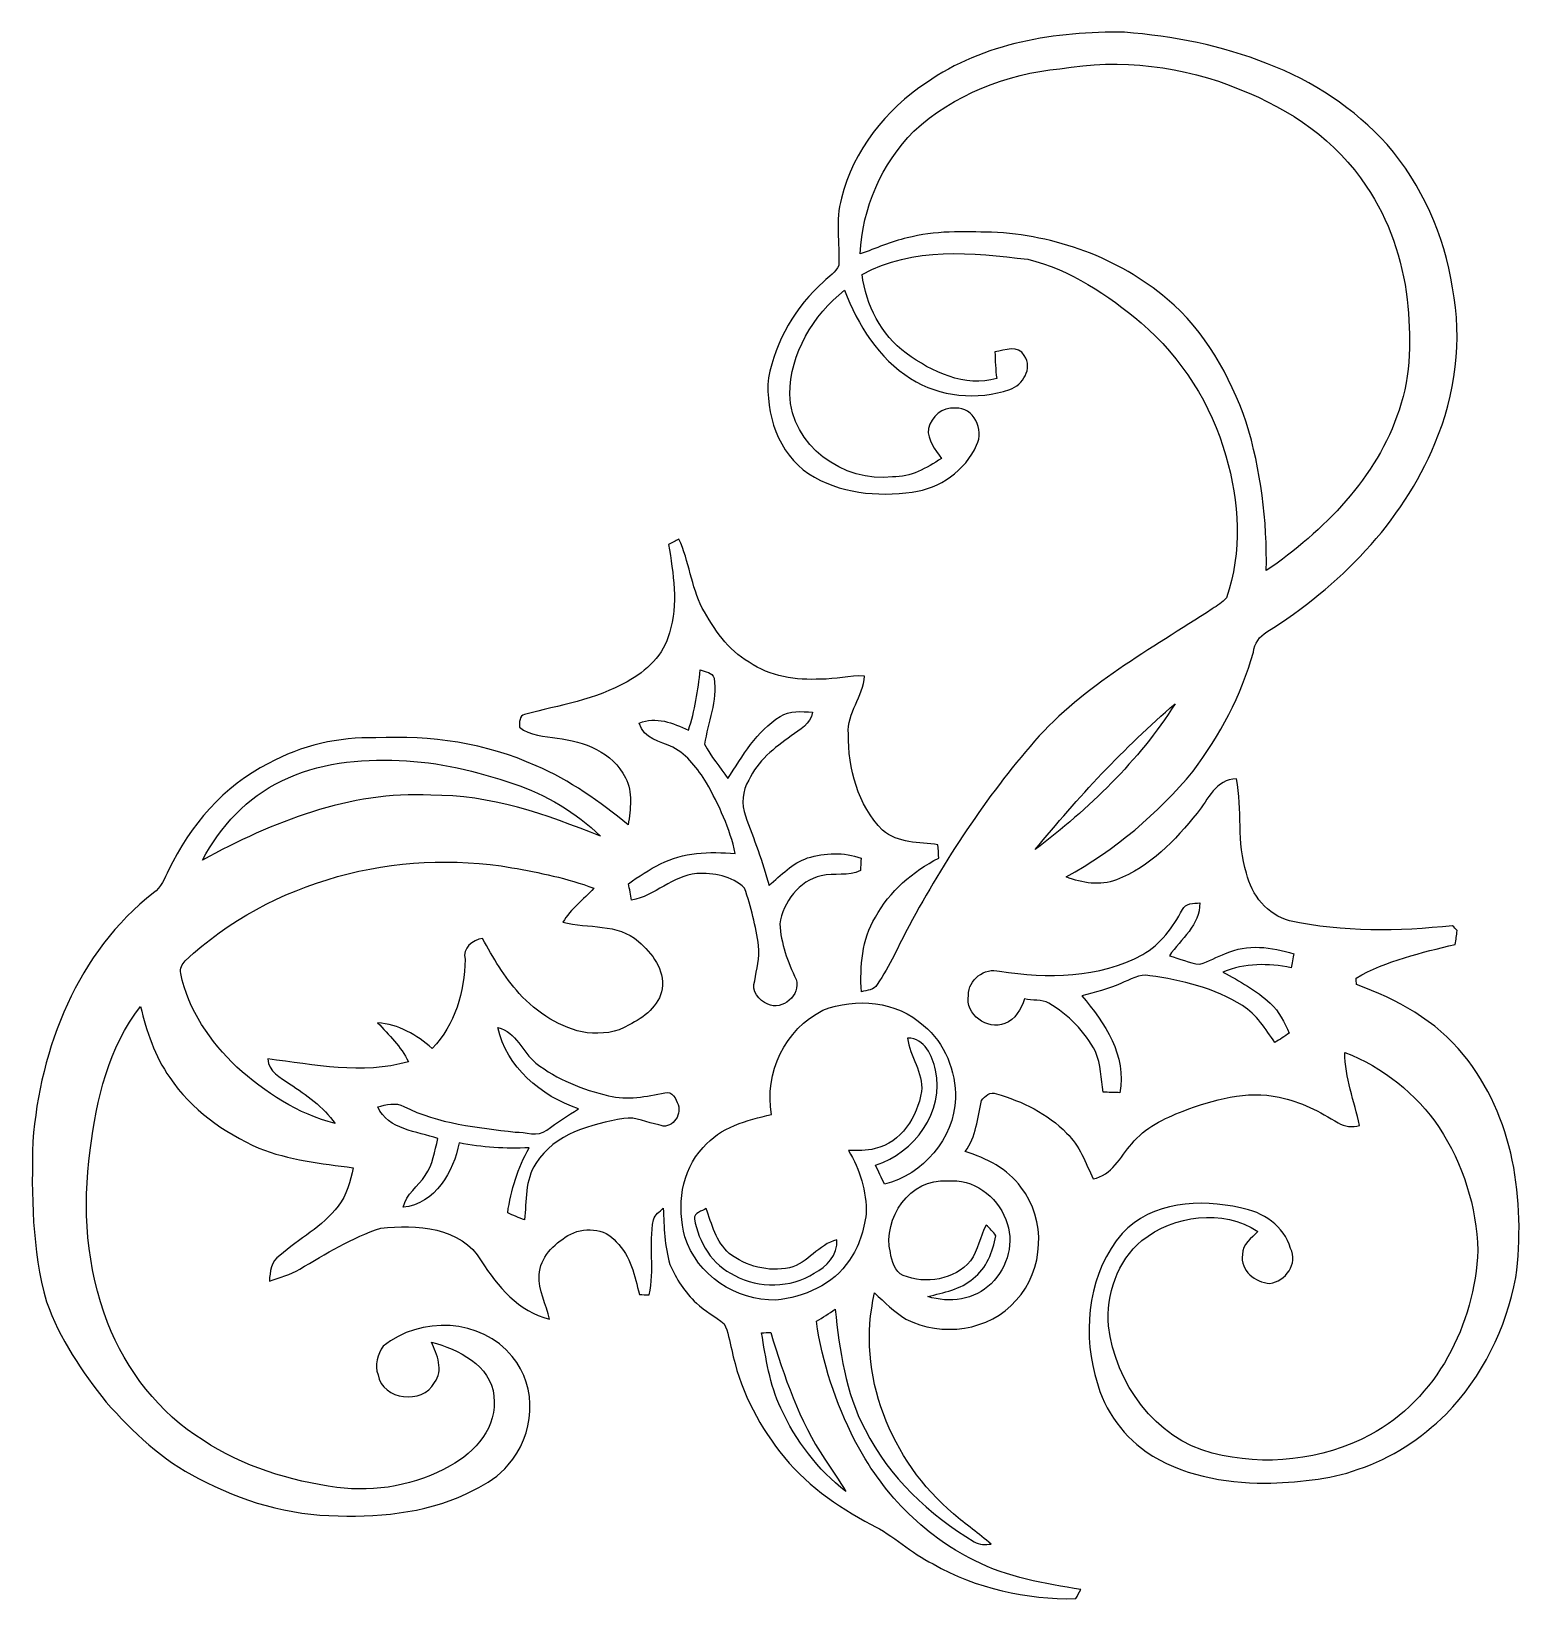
# Model space of a CAD drawing. Header units: centimetres. Extents: x -12.5 to 12.5, y -13.1 to 13.1.
import ezdxf

# ---------------------------------------------------------------- set-up
doc = ezdxf.new("R2010")
doc.units = ezdxf.units.CM
doc.header["$MEASUREMENT"] = 0
doc.layers.add('Camada 1', color=7, linetype='Continuous')

msp = doc.modelspace()

# ---------------------------------------------------------------- linework, layer by layer
at = {"layer": 'Camada 1', "color": 245}
for points, knots in [([(2.5079, 12.23751), (3.46498, 12.90955), (4.67536, 13.09758), (5.82119, 13.08382), (5.82119, 13.08382), (6.63751, 13.01538), (7.45314, 12.86157), (8.21619, 12.55607), (8.21619, 12.55607), (8.97643, 12.2689), (9.6707, 11.80606), (10.21715, 11.20387), (10.21715, 11.20387), (10.80029, 10.52971), (11.18023, 9.68551), (11.3097, 8.80392), (11.3097, 8.80392), (11.48468, 7.93256), (11.36509, 7.01604), (11.0176, 6.20113), (11.0176, 6.20113), (10.47009, 4.86974), (9.41211, 3.80577), (8.20737, 3.04694), (8.20737, 3.04694), (8.08108, 2.97603), (7.99747, 2.85432), (7.97948, 2.70651), (7.97948, 2.70651), (7.77557, 1.98543), (7.42385, 1.31445), (6.97018, 0.71931), (6.97018, 0.71931), (6.38316, 0.00071), (5.66032, -0.6029), (4.84928, -1.05375), (4.84928, -1.05375), (5.11528, -1.15605), (5.41479, -1.20474), (5.68889, -1.10102), (5.68889, -1.10102), (6.24699, -0.889), (6.66997, -0.43744), (7.03827, 0.01587), (7.03827, 0.01587), (7.22489, 0.24342), (7.34942, 0.58279), (7.69655, 0.58949), (7.69655, 0.58949), (7.80521, 0.0695), (7.69373, -0.47872), (7.8673, -0.98813), (7.8673, -0.98813), (7.94702, -1.35643), (8.21372, -1.68804), (8.58414, -1.78717), (8.58414, -1.78717), (9.48055, -1.97944), (10.40659, -1.96709), (11.31464, -1.86866), (11.31464, -1.86866), (11.34004, -1.89583), (11.36579, -1.92334), (11.39155, -1.95121), (11.39155, -1.95121), (11.38096, -2.02812), (11.37003, -2.10502), (11.3598, -2.18228), (11.3598, -2.18228), (10.79147, -2.3181), (10.20974, -2.45181), (9.69751, -2.74461), (9.69751, -2.74461), (9.69962, -2.77177), (9.7035, -2.8261), (9.70562, -2.85327), (9.70562, -2.85327), (10.38013, -3.10127), (11.04053, -3.45405), (11.49456, -4.02766), (11.49456, -4.02766), (12.34122, -5.05178), (12.53631, -6.47347), (12.37262, -7.75582), (12.37262, -7.75582), (12.20893, -8.60566), (11.81559, -9.42164), (11.20493, -10.04076), (11.20493, -10.04076), (10.79147, -10.45316), (10.28806, -10.77736), (9.73455, -10.9661), (9.73455, -10.9661), (9.23607, -11.15166), (8.69809, -11.17812), (8.17245, -11.19999), (8.17245, -11.19999), (7.48277, -11.19293), (6.76769, -11.06946), (6.18807, -10.67329), (6.18807, -10.67329), (5.75063, -10.37202), (5.44336, -9.89683), (5.32906, -9.38001), (5.32906, -9.38001), (5.1181, -8.58202), (5.23593, -7.65775), (5.78273, -7.0171), (5.78273, -7.0171), (6.27909, -6.48582), (7.09507, -6.43467), (7.76287, -6.59165), (7.76287, -6.59165), (8.13223, -6.65374), (8.49983, -6.89187), (8.60072, -7.27004), (8.60072, -7.27004), (8.73231, -7.52228), (8.51923, -7.82355), (8.2557, -7.8546), (8.2557, -7.8546), (8.00947, -7.84295), (7.75935, -7.63905), (7.79568, -7.37129), (7.79568, -7.37129), (7.79709, -7.20266), (7.9509, -7.09612), (8.05497, -6.98359), (8.05497, -6.98359), (7.46407, -6.60717), (6.64951, -6.70631), (6.11505, -7.13952), (6.11505, -7.13952), (5.69983, -7.48136), (5.51568, -8.04051), (5.55484, -8.5665), (5.55484, -8.5665), (5.67231, -9.52253), (6.33166, -10.44892), (7.29156, -10.69657), (7.29156, -10.69657), (8.16963, -10.92024), (9.13236, -10.81652), (9.93457, -10.39142), (9.93457, -10.39142), (11.04547, -9.79664), (11.69, -8.5351), (11.73586, -7.3025), (11.73586, -7.3025), (11.7161, -6.57437), (11.4875, -5.85435), (11.08957, -5.2451), (11.08957, -5.2451), (10.70575, -4.6796), (10.14871, -4.23439), (9.51054, -3.98921), (9.51054, -3.98921), (9.51089, -4.4129), (9.6707, -4.80519), (9.75607, -5.213), (9.75607, -5.213), (9.63542, -5.24122), (9.50595, -5.23875), (9.40012, -5.16749), (9.40012, -5.16749), (9.09144, -4.98299), (8.7697, -4.8073), (8.41199, -4.74098), (8.41199, -4.74098), (7.86589, -4.61574), (7.31308, -4.7819), (6.80261, -4.97099), (6.80261, -4.97099), (6.48406, -5.09376), (6.16479, -5.24827), (5.94536, -5.51956), (5.94536, -5.51956), (5.75028, -5.73652), (5.61411, -6.04873), (5.29661, -6.10517), (5.29661, -6.10517), (5.17525, -5.83741), (5.07153, -5.54814), (4.85528, -5.34), (4.85528, -5.34), (4.53849, -5.0098), (4.11268, -4.80871), (3.67912, -4.68136), (3.67912, -4.68136), (3.57999, -4.64185), (3.48403, -4.71699), (3.43217, -4.79566), (3.43217, -4.79566), (3.35739, -5.08282), (3.34539, -5.4042), (3.15666, -5.64832), (3.15666, -5.64832), (3.51331, -5.7598), (3.86574, -5.93549), (4.09046, -6.24558), (4.09046, -6.24558), (4.51944, -6.78497), (4.47851, -7.63376), (4.00826, -8.13682), (4.00826, -8.13682), (3.56729, -8.65611), (2.75731, -8.75735), (2.165, -8.4522), (2.165, -8.4522), (1.96921, -8.33296), (1.80622, -8.16998), (1.64183, -8.01194), (1.64183, -8.01194), (1.32045, -9.36942), (1.91417, -10.82992), (2.96333, -11.71187), (2.96333, -11.71187), (3.16724, -11.88755), (3.38878, -12.04242), (3.59198, -12.21987), (3.59198, -12.21987), (3.49673, -12.22304), (3.39337, -12.23504), (3.31011, -12.17895), (3.31011, -12.17895), (2.55552, -11.72527), (1.87819, -11.09733), (1.48202, -10.30111), (1.48202, -10.30111), (1.15041, -9.6841), (1.05445, -8.97502), (0.98178, -8.28816), (0.98178, -8.28816), (0.87771, -8.35625), (0.77435, -8.42504), (0.66781, -8.48889), (0.66781, -8.48889), (0.76024, -9.1828), (0.9966, -9.85167), (1.30598, -10.4775), (1.30598, -10.4775), (1.74731, -11.33334), (2.44475, -12.06817), (3.3147, -12.49292), (3.3147, -12.49292), (3.86609, -12.78079), (4.48663, -12.87498), (5.09235, -12.97799), (5.09235, -12.97799), (5.06448, -13.02844), (5.03661, -13.07924), (5.00909, -13.13004), (5.00909, -13.13004), (4.18042, -13.14697), (3.34222, -12.96035), (2.61902, -12.55007), (2.61902, -12.55007), (2.25002, -12.36839), (1.95651, -12.07029), (1.58644, -11.89108), (1.58644, -11.89108), (1.00542, -11.58663), (0.45896, -11.19399), (0.05468, -10.67153), (0.05468, -10.67153), (-0.33549, -10.17305), (-0.62195, -9.58709), (-0.75036, -8.96585), (-0.75036, -8.96585), (-0.79022, -8.8198), (-0.80469, -8.66457), (-0.87559, -8.52981), (-0.87559, -8.52981), (-1.02552, -8.40775), (-1.19944, -8.31779), (-1.34091, -8.18515), (-1.34091, -8.18515), (-1.53494, -8.00629), (-1.68063, -7.77769), (-1.78364, -7.53639), (-1.78364, -7.53639), (-1.87607, -7.233), (-1.88136, -6.91233), (-1.89547, -6.598), (-1.89547, -6.598), (-1.95651, -6.65409), (-2.03694, -6.70313), (-2.05881, -6.7885), (-2.05881, -6.7885), (-2.14595, -7.20337), (-2.03024, -7.63482), (-2.13325, -8.04721), (-2.13325, -8.04721), (-2.18722, -8.04474), (-2.24049, -8.04227), (-2.29411, -8.04016), (-2.29411, -8.04016), (-2.3749, -7.72936), (-2.43734, -7.39422), (-2.68111, -7.16174), (-2.68111, -7.16174), (-2.86914, -6.92079), (-3.24309, -6.90633), (-3.49215, -7.0552), (-3.49215, -7.0552), (-3.72357, -7.2016), (-3.9624, -7.4168), (-3.97016, -7.71349), (-3.97016, -7.71349), (-3.99239, -7.97137), (-3.84634, -8.20596), (-3.80189, -8.45432), (-3.80189, -8.45432), (-4.31518, -8.32908), (-4.66831, -7.9054), (-4.9403, -7.47924), (-4.9403, -7.47924), (-5.27297, -6.90739), (-6.04026, -6.86682), (-6.62023, -6.93032), (-6.62023, -6.93032), (-7.10671, -7.08589), (-7.54098, -7.36035), (-7.97913, -7.61577), (-7.97913, -7.61577), (-8.13647, -7.71066), (-8.31532, -7.75829), (-8.48783, -7.81791), (-8.48783, -7.81791), (-8.47937, -7.66057), (-8.45291, -7.48383), (-8.31427, -7.38611), (-8.31427, -7.38611), (-7.99042, -7.11024), (-7.60095, -6.90421), (-7.33566, -6.56378), (-7.33566, -6.56378), (-7.18996, -6.37646), (-7.13528, -6.14504), (-7.08519, -5.91855), (-7.08519, -5.91855), (-7.61788, -5.848), (-8.16045, -5.7912), (-8.66387, -5.59117), (-8.66387, -5.59117), (-9.24772, -5.32836), (-9.7977, -4.94806), (-10.15435, -4.40655), (-10.15435, -4.40655), (-10.40835, -4.05518), (-10.54312, -3.63608), (-10.64189, -3.21874), (-10.64189, -3.21874), (-11.17635, -3.90384), (-11.38449, -4.77873), (-11.48397, -5.62539), (-11.48397, -5.62539), (-11.6212, -6.59024), (-11.54712, -7.59636), (-11.19364, -8.5097), (-11.19364, -8.5097), (-10.88425, -9.31157), (-10.33004, -10.02347), (-9.59802, -10.48032), (-9.59802, -10.48032), (-8.9288, -10.92094), (-8.1467, -11.16224), (-7.35718, -11.26843), (-7.35718, -11.26843), (-6.70736, -11.35415), (-6.03321, -11.23244), (-5.46241, -10.90895), (-5.46241, -10.90895), (-5.03626, -10.68634), (-4.67042, -10.24925), (-4.72863, -9.73984), (-4.72863, -9.73984), (-4.78367, -9.21914), (-5.3273, -8.96055), (-5.77497, -8.83849), (-5.77497, -8.83849), (-5.68149, -9.04452), (-5.56542, -9.31333), (-5.72558, -9.51547), (-5.72558, -9.51547), (-5.92173, -9.8866), (-6.59483, -9.81216), (-6.66821, -9.38389), (-6.66821, -9.38389), (-6.73911, -9.22584), (-6.67067, -9.04028), (-6.58177, -8.90517), (-6.58177, -8.90517), (-5.96653, -8.40246), (-4.93289, -8.4335), (-4.4256, -9.08085), (-4.4256, -9.08085), (-3.98321, -9.58603), (-4.05236, -10.40553), (-4.49051, -10.89131), (-4.49051, -10.89131), (-4.63867, -11.08216), (-4.85105, -11.20246), (-5.06166, -11.31182), (-5.06166, -11.31182), (-5.75592, -11.67871), (-6.56449, -11.7662), (-7.33848, -11.74503), (-7.33848, -11.74503), (-8.15481, -11.74185), (-8.95597, -11.49738), (-9.67458, -11.11955), (-9.67458, -11.11955), (-10.27677, -10.8137), (-10.77524, -10.34485), (-11.21622, -9.84038), (-11.21622, -9.84038), (-11.62897, -9.3345), (-11.99515, -8.77852), (-12.21846, -8.16151), (-12.21846, -8.16151), (-12.46223, -7.29121), (-12.47034, -6.3754), (-12.44424, -5.47899), (-12.44424, -5.47899), (-12.32852, -3.91477), (-11.69458, -2.30399), (-10.42776, -1.31939), (-10.42776, -1.31939), (-10.29159, -1.23402), (-10.24608, -1.07244), (-10.1734, -0.93945), (-10.1734, -0.93945), (-9.81886, -0.19297), (-9.24701, 0.47166), (-8.50124, 0.84526), (-8.50124, 0.84526), (-7.95408, 1.149), (-7.3279, 1.29293), (-6.70313, 1.27282), (-6.70313, 1.27282), (-5.78944, 1.32221), (-4.86022, 1.18604), (-4.02378, 0.8068), (-4.02378, 0.8068), (-3.45511, 0.5715), (-2.96122, 0.19861), (-2.48179, -0.17992), (-2.48179, -0.17992), (-2.44722, 0.08149), (-2.39642, 0.36512), (-2.53012, 0.60678), (-2.53012, 0.60678), (-2.73685, 1.0354), (-3.22509, 1.21849), (-3.6703, 1.26824), (-3.6703, 1.26824), (-3.88338, 1.30845), (-4.12997, 1.30281), (-4.30177, 1.45486), (-4.30177, 1.45486), (-4.30495, 1.52894), (-4.30389, 1.64606), (-4.21569, 1.66793), (-4.21569, 1.66793), (-3.63608, 1.82174), (-3.02683, 1.9117), (-2.49943, 2.21474), (-2.49943, 2.21474), (-2.18158, 2.39148), (-1.88031, 2.66347), (-1.79387, 3.03071), (-1.79387, 3.03071), (-1.63583, 3.51296), (-1.73002, 4.02378), (-1.80587, 4.51132), (-1.80587, 4.51132), (-1.74872, 4.54096), (-1.69157, 4.57094), (-1.63442, 4.60057), (-1.63442, 4.60057), (-1.45874, 4.23263), (-1.43228, 3.81071), (-1.24178, 3.4477), (-1.24178, 3.4477), (-1.0474, 3.09809), (-0.81774, 2.74002), (-0.45826, 2.54035), (-0.45826, 2.54035), (-0.10901, 2.30293), (0.32526, 2.23202), (0.74083, 2.25884), (0.74083, 2.25884), (0.98566, 2.25037), (1.22484, 2.3241), (1.46967, 2.30752), (1.46967, 2.30752), (1.45732, 1.96286), (1.17299, 1.69545), (1.20368, 1.33985), (1.20368, 1.33985), (1.19697, 0.76376), (1.35714, 0.14781), (1.77588, -0.27023), (1.77588, -0.27023), (2.03306, -0.49212), (2.38548, -0.47449), (2.70087, -0.51364), (2.70087, -0.51364), (2.70439, -0.56903), (2.7118, -0.68051), (2.71533, -0.73625), (2.71533, -0.73625), (2.27965, -0.96238), (1.89124, -1.29117), (1.65488, -1.7272), (1.65488, -1.7272), (1.42699, -2.09973), (1.39453, -2.54988), (1.41993, -2.97533), (1.41993, -2.97533), (1.51024, -2.94181), (1.6383, -2.95451), (1.68487, -2.8515), (1.68487, -2.8515), (1.899, -2.54388), (2.04188, -2.19604), (2.22038, -1.86831), (2.22038, -1.86831), (2.81093, -0.77047), (3.50167, 0.27764), (4.31941, 1.22026), (4.31941, 1.22026), (5.14773, 2.15688), (6.25898, 2.75661), (7.29227, 3.43217), (7.29227, 3.43217), (7.37341, 3.49003), (7.46548, 3.53836), (7.53004, 3.61632), (7.53004, 3.61632), (7.79357, 4.38397), (7.74841, 5.22605), (7.51734, 5.99581), (7.51734, 5.99581), (7.28274, 6.85765), (6.77263, 7.63376), (6.10376, 8.22149), (6.10376, 8.22149), (5.54214, 8.68257), (4.92196, 9.11613), (4.2037, 9.28264), (4.2037, 9.28264), (3.28083, 9.40047), (2.28071, 9.49395), (1.43192, 9.03076), (1.43192, 9.03076), (1.4986, 8.51429), (1.74554, 8.02111), (2.17205, 7.7096), (2.17205, 7.7096), (2.59609, 7.39845), (3.15277, 7.1381), (3.68441, 7.28698), (3.68441, 7.28698), (3.66642, 7.4362), (3.65725, 7.58649), (3.65584, 7.73677), (3.65584, 7.73677), (3.81952, 7.75617), (4.04812, 7.85954), (4.1469, 7.67292), (4.1469, 7.67292), (4.29436, 7.45208), (4.12186, 7.18361), (3.90384, 7.10459), (3.90384, 7.10459), (3.35986, 6.92079), (2.73121, 6.97583), (2.24472, 7.28733), (2.24472, 7.28733), (1.70427, 7.62882), (1.3649, 8.18374), (1.1363, 8.76476), (1.1363, 8.76476), (0.61383, 8.34672), (0.22472, 7.70784), (0.22296, 7.02486), (0.22296, 7.02486), (0.23601, 6.17044), (1.12783, 5.53826), (1.94098, 5.64303), (1.94098, 5.64303), (2.24331, 5.62998), (2.51248, 5.79367), (2.75802, 5.94924), (2.75802, 5.94924), (2.6603, 6.10306), (2.51848, 6.25157), (2.54106, 6.45089), (2.54106, 6.45089), (2.59433, 6.65374), (2.77177, 6.81496), (2.99191, 6.79379), (2.99191, 6.79379), (3.30306, 6.81214), (3.48192, 6.42691), (3.34892, 6.17432), (3.34892, 6.17432), (3.15948, 5.7464), (2.73191, 5.44724), (2.27189, 5.38621), (2.27189, 5.38621), (1.68416, 5.30542), (1.05022, 5.36575), (0.54116, 5.69277), (0.54116, 5.69277), (0.02399, 6.03603), (-0.18768, 6.70101), (-0.13617, 7.29827), (-0.13617, 7.29827), (-0.01552, 7.91774), (0.31926, 8.49171), (0.78987, 8.91117), (0.78987, 8.91117), (0.87418, 8.9976), (0.99483, 9.06321), (1.03999, 9.17892), (1.03999, 9.17892), (1.0601, 9.55393), (0.97931, 9.93669), (1.08691, 10.30499), (1.08691, 10.30499), (1.2827, 11.10474), (1.82774, 11.78772), (2.5079, 12.23751), (2.5079, 12.23751), (2.5079, 12.23751), (2.5079, 12.23751), (2.5079, 12.23751)], [0, 0, 0, 0, 0.00621118, 0.00621118, 0.00621118, 0.00621118, 0.01242236, 0.01242236, 0.01242236, 0.01242236, 0.01863354, 0.01863354, 0.01863354, 0.01863354, 0.02484472, 0.02484472, 0.02484472, 0.02484472, 0.0310559, 0.0310559, 0.0310559, 0.0310559, 0.03726708, 0.03726708, 0.03726708, 0.03726708, 0.04347826, 0.04347826, 0.04347826, 0.04347826, 0.04968944, 0.04968944, 0.04968944, 0.04968944, 0.05590062, 0.05590062, 0.05590062, 0.05590062, 0.0621118, 0.0621118, 0.0621118, 0.0621118, 0.06832298, 0.06832298, 0.06832298, 0.06832298, 0.07453416, 0.07453416, 0.07453416, 0.07453416, 0.08074534, 0.08074534, 0.08074534, 0.08074534, 0.08695652, 0.08695652, 0.08695652, 0.08695652, 0.0931677, 0.0931677, 0.0931677, 0.0931677, 0.09937888, 0.09937888, 0.09937888, 0.09937888, 0.10559006, 0.10559006, 0.10559006, 0.10559006, 0.11180124, 0.11180124, 0.11180124, 0.11180124, 0.11801242, 0.11801242, 0.11801242, 0.11801242, 0.1242236, 0.1242236, 0.1242236, 0.1242236, 0.13043478, 0.13043478, 0.13043478, 0.13043478, 0.13664596, 0.13664596, 0.13664596, 0.13664596, 0.14285714, 0.14285714, 0.14285714, 0.14285714, 0.14906832, 0.14906832, 0.14906832, 0.14906832, 0.1552795, 0.1552795, 0.1552795, 0.1552795, 0.16149068, 0.16149068, 0.16149068, 0.16149068, 0.16770186, 0.16770186, 0.16770186, 0.16770186, 0.17391304, 0.17391304, 0.17391304, 0.17391304, 0.18012422, 0.18012422, 0.18012422, 0.18012422, 0.1863354, 0.1863354, 0.1863354, 0.1863354, 0.19254658, 0.19254658, 0.19254658, 0.19254658, 0.19875776, 0.19875776, 0.19875776, 0.19875776, 0.20496894, 0.20496894, 0.20496894, 0.20496894, 0.21118012, 0.21118012, 0.21118012, 0.21118012, 0.2173913, 0.2173913, 0.2173913, 0.2173913, 0.22360248, 0.22360248, 0.22360248, 0.22360248, 0.22981366, 0.22981366, 0.22981366, 0.22981366, 0.23602484, 0.23602484, 0.23602484, 0.23602484, 0.24223602, 0.24223602, 0.24223602, 0.24223602, 0.2484472, 0.2484472, 0.2484472, 0.2484472, 0.25465839, 0.25465839, 0.25465839, 0.25465839, 0.26086957, 0.26086957, 0.26086957, 0.26086957, 0.26708075, 0.26708075, 0.26708075, 0.26708075, 0.27329193, 0.27329193, 0.27329193, 0.27329193, 0.27950311, 0.27950311, 0.27950311, 0.27950311, 0.28571429, 0.28571429, 0.28571429, 0.28571429, 0.29192547, 0.29192547, 0.29192547, 0.29192547, 0.29813665, 0.29813665, 0.29813665, 0.29813665, 0.30434783, 0.30434783, 0.30434783, 0.30434783, 0.31055901, 0.31055901, 0.31055901, 0.31055901, 0.31677019, 0.31677019, 0.31677019, 0.31677019, 0.32298137, 0.32298137, 0.32298137, 0.32298137, 0.32919255, 0.32919255, 0.32919255, 0.32919255, 0.33540373, 0.33540373, 0.33540373, 0.33540373, 0.34161491, 0.34161491, 0.34161491, 0.34161491, 0.34782609, 0.34782609, 0.34782609, 0.34782609, 0.35403727, 0.35403727, 0.35403727, 0.35403727, 0.36024845, 0.36024845, 0.36024845, 0.36024845, 0.36645963, 0.36645963, 0.36645963, 0.36645963, 0.37267081, 0.37267081, 0.37267081, 0.37267081, 0.37888199, 0.37888199, 0.37888199, 0.37888199, 0.38509317, 0.38509317, 0.38509317, 0.38509317, 0.39130435, 0.39130435, 0.39130435, 0.39130435, 0.39751553, 0.39751553, 0.39751553, 0.39751553, 0.40372671, 0.40372671, 0.40372671, 0.40372671, 0.40993789, 0.40993789, 0.40993789, 0.40993789, 0.41614907, 0.41614907, 0.41614907, 0.41614907, 0.42236025, 0.42236025, 0.42236025, 0.42236025, 0.42857143, 0.42857143, 0.42857143, 0.42857143, 0.43478261, 0.43478261, 0.43478261, 0.43478261, 0.44099379, 0.44099379, 0.44099379, 0.44099379, 0.44720497, 0.44720497, 0.44720497, 0.44720497, 0.45341615, 0.45341615, 0.45341615, 0.45341615, 0.45962733, 0.45962733, 0.45962733, 0.45962733, 0.46583851, 0.46583851, 0.46583851, 0.46583851, 0.47204969, 0.47204969, 0.47204969, 0.47204969, 0.47826087, 0.47826087, 0.47826087, 0.47826087, 0.48447205, 0.48447205, 0.48447205, 0.48447205, 0.49068323, 0.49068323, 0.49068323, 0.49068323, 0.49689441, 0.49689441, 0.49689441, 0.49689441, 0.50310559, 0.50310559, 0.50310559, 0.50310559, 0.50931677, 0.50931677, 0.50931677, 0.50931677, 0.51552795, 0.51552795, 0.51552795, 0.51552795, 0.52173913, 0.52173913, 0.52173913, 0.52173913, 0.52795031, 0.52795031, 0.52795031, 0.52795031, 0.53416149, 0.53416149, 0.53416149, 0.53416149, 0.54037267, 0.54037267, 0.54037267, 0.54037267, 0.54658385, 0.54658385, 0.54658385, 0.54658385, 0.55279503, 0.55279503, 0.55279503, 0.55279503, 0.55900621, 0.55900621, 0.55900621, 0.55900621, 0.56521739, 0.56521739, 0.56521739, 0.56521739, 0.57142857, 0.57142857, 0.57142857, 0.57142857, 0.57763975, 0.57763975, 0.57763975, 0.57763975, 0.58385093, 0.58385093, 0.58385093, 0.58385093, 0.59006211, 0.59006211, 0.59006211, 0.59006211, 0.59627329, 0.59627329, 0.59627329, 0.59627329, 0.60248447, 0.60248447, 0.60248447, 0.60248447, 0.60869565, 0.60869565, 0.60869565, 0.60869565, 0.61490683, 0.61490683, 0.61490683, 0.61490683, 0.62111801, 0.62111801, 0.62111801, 0.62111801, 0.62732919, 0.62732919, 0.62732919, 0.62732919, 0.63354037, 0.63354037, 0.63354037, 0.63354037, 0.63975155, 0.63975155, 0.63975155, 0.63975155, 0.64596273, 0.64596273, 0.64596273, 0.64596273, 0.65217391, 0.65217391, 0.65217391, 0.65217391, 0.65838509, 0.65838509, 0.65838509, 0.65838509, 0.66459627, 0.66459627, 0.66459627, 0.66459627, 0.67080745, 0.67080745, 0.67080745, 0.67080745, 0.67701863, 0.67701863, 0.67701863, 0.67701863, 0.68322981, 0.68322981, 0.68322981, 0.68322981, 0.68944099, 0.68944099, 0.68944099, 0.68944099, 0.69565217, 0.69565217, 0.69565217, 0.69565217, 0.70186335, 0.70186335, 0.70186335, 0.70186335, 0.70807453, 0.70807453, 0.70807453, 0.70807453, 0.71428571, 0.71428571, 0.71428571, 0.71428571, 0.72049689, 0.72049689, 0.72049689, 0.72049689, 0.72670807, 0.72670807, 0.72670807, 0.72670807, 0.73291925, 0.73291925, 0.73291925, 0.73291925, 0.73913043, 0.73913043, 0.73913043, 0.73913043, 0.74534161, 0.74534161, 0.74534161, 0.74534161, 0.7515528, 0.7515528, 0.7515528, 0.7515528, 0.75776398, 0.75776398, 0.75776398, 0.75776398, 0.76397516, 0.76397516, 0.76397516, 0.76397516, 0.77018634, 0.77018634, 0.77018634, 0.77018634, 0.77639752, 0.77639752, 0.77639752, 0.77639752, 0.7826087, 0.7826087, 0.7826087, 0.7826087, 0.78881988, 0.78881988, 0.78881988, 0.78881988, 0.79503106, 0.79503106, 0.79503106, 0.79503106, 0.80124224, 0.80124224, 0.80124224, 0.80124224, 0.80745342, 0.80745342, 0.80745342, 0.80745342, 0.8136646, 0.8136646, 0.8136646, 0.8136646, 0.81987578, 0.81987578, 0.81987578, 0.81987578, 0.82608696, 0.82608696, 0.82608696, 0.82608696, 0.83229814, 0.83229814, 0.83229814, 0.83229814, 0.83850932, 0.83850932, 0.83850932, 0.83850932, 0.8447205, 0.8447205, 0.8447205, 0.8447205, 0.85093168, 0.85093168, 0.85093168, 0.85093168, 0.85714286, 0.85714286, 0.85714286, 0.85714286, 0.86335404, 0.86335404, 0.86335404, 0.86335404, 0.86956522, 0.86956522, 0.86956522, 0.86956522, 0.8757764, 0.8757764, 0.8757764, 0.8757764, 0.88198758, 0.88198758, 0.88198758, 0.88198758, 0.88819876, 0.88819876, 0.88819876, 0.88819876, 0.89440994, 0.89440994, 0.89440994, 0.89440994, 0.90062112, 0.90062112, 0.90062112, 0.90062112, 0.9068323, 0.9068323, 0.9068323, 0.9068323, 0.91304348, 0.91304348, 0.91304348, 0.91304348, 0.91925466, 0.91925466, 0.91925466, 0.91925466, 0.92546584, 0.92546584, 0.92546584, 0.92546584, 0.93167702, 0.93167702, 0.93167702, 0.93167702, 0.9378882, 0.9378882, 0.9378882, 0.9378882, 0.94409938, 0.94409938, 0.94409938, 0.94409938, 0.95031056, 0.95031056, 0.95031056, 0.95031056, 0.95652174, 0.95652174, 0.95652174, 0.95652174, 0.96273292, 0.96273292, 0.96273292, 0.96273292, 0.9689441, 0.9689441, 0.9689441, 0.9689441, 0.97515528, 0.97515528, 0.97515528, 0.97515528, 0.98136646, 0.98136646, 0.98136646, 0.98136646, 0.98757764, 0.98757764, 0.98757764, 0.98757764, 1, 1, 1, 1]), ([(4.74345, 12.47034), (3.84563, 12.38955), (2.9651, 12.03678), (2.29623, 11.42682), (2.29623, 11.42682), (1.76212, 10.88178), (1.43228, 10.13848), (1.40123, 9.37472), (1.40123, 9.37472), (1.66335, 9.4615), (1.91347, 9.58427), (2.18546, 9.63965), (2.18546, 9.63965), (2.64477, 9.76736), (3.12737, 9.74478), (3.59904, 9.73596), (3.59904, 9.73596), (4.66231, 9.69116), (5.72135, 9.30839), (6.53662, 8.61836), (6.53662, 8.61836), (7.17585, 8.08637), (7.58649, 7.33178), (7.85989, 6.55743), (7.85989, 6.55743), (8.10754, 5.75522), (8.21125, 4.91172), (8.19679, 4.07317), (8.19679, 4.07317), (9.15917, 4.73604), (10.0457, 5.62857), (10.41894, 6.76099), (10.41894, 6.76099), (10.62849, 7.35542), (10.6105, 7.99394), (10.55652, 8.61272), (10.55652, 8.61272), (10.46974, 9.28229), (10.25701, 9.94692), (9.86825, 10.50431), (9.86825, 10.50431), (9.37472, 11.26772), (8.59014, 11.79759), (7.75441, 12.12709), (7.75441, 12.12709), (6.80826, 12.5222), (5.75416, 12.64497), (4.74345, 12.47034), (4.74345, 12.47034), (4.74345, 12.47034), (4.74345, 12.47034), (4.74345, 12.47034)], [0, 0, 0, 0, 0.07142857, 0.07142857, 0.07142857, 0.07142857, 0.14285714, 0.14285714, 0.14285714, 0.14285714, 0.21428571, 0.21428571, 0.21428571, 0.21428571, 0.28571429, 0.28571429, 0.28571429, 0.28571429, 0.35714286, 0.35714286, 0.35714286, 0.35714286, 0.42857143, 0.42857143, 0.42857143, 0.42857143, 0.5, 0.5, 0.5, 0.5, 0.57142857, 0.57142857, 0.57142857, 0.57142857, 0.64285714, 0.64285714, 0.64285714, 0.64285714, 0.71428571, 0.71428571, 0.71428571, 0.71428571, 0.78571429, 0.78571429, 0.78571429, 0.78571429, 0.85714286, 0.85714286, 0.85714286, 0.85714286, 1, 1, 1, 1]), ([(-1.27776, 2.41229), (-1.31127, 2.0701), (-1.36631, 1.72932), (-1.47496, 1.40159), (-1.47496, 1.40159), (-1.72861, 1.52188), (-2.02071, 1.64077), (-2.29729, 1.52047), (-2.29729, 1.52047), (-2.2285, 1.26083), (-1.94522, 1.21038), (-1.7339, 1.11795), (-1.7339, 1.11795), (-1.48907, 0.98566), (-1.31798, 0.7553), (-1.17299, 0.52423), (-1.17299, 0.52423), (-0.96449, 0.15134), (-0.77717, -0.24165), (-0.69074, -0.66287), (-0.69074, -0.66287), (-0.90734, -0.64452), (-1.12536, -0.63324), (-1.34126, -0.66322), (-1.34126, -0.66322), (-1.76495, -0.69391), (-2.13924, -0.92463), (-2.47615, -1.16558), (-2.47615, -1.16558), (-2.45957, -1.25871), (-2.44193, -1.35114), (-2.42499, -1.44427), (-2.42499, -1.44427), (-2.03517, -1.36772), (-1.74061, -1.03611), (-1.33562, -0.99483), (-1.33562, -0.99483), (-1.05692, -0.97966), (-0.7426, -1.03681), (-0.53728, -1.24037), (-0.53728, -1.24037), (-0.4191, -1.55081), (-0.35242, -1.87925), (-0.29951, -2.20698), (-0.29951, -2.20698), (-0.27164, -2.40347), (-0.34325, -2.5968), (-0.36054, -2.79153), (-0.36054, -2.79153), (-0.43109, -2.96439), (-0.29422, -3.11891), (-0.14781, -3.18064), (-0.14781, -3.18064), (0.09631, -3.29741), (0.41416, -3.03036), (0.32632, -2.76648), (0.32632, -2.76648), (0.18803, -2.47474), (0.07232, -2.16323), (0.05433, -1.83832), (0.05433, -1.83832), (0.11218, -1.47532), (0.3743, -1.11372), (0.74824, -1.03505), (0.74824, -1.03505), (0.96308, -0.97755), (1.20262, -1.05163), (1.40547, -0.94474), (1.40547, -0.94474), (1.40794, -0.89394), (1.41323, -0.79234), (1.41605, -0.74119), (1.41605, -0.74119), (1.13065, -0.63006), (0.80927, -0.65052), (0.52035, -0.73589), (0.52035, -0.73589), (0.26176, -0.8195), (0.07479, -1.02517), (-0.12594, -1.19768), (-0.12594, -1.19768), (-0.22578, -0.79869), (-0.38029, -0.41698), (-0.52105, -0.03175), (-0.52105, -0.03175), (-0.59055, 0.16686), (-0.57573, 0.38806), (-0.46179, 0.56621), (-0.46179, 0.56621), (-0.3175, 0.88653), (-0.03669, 1.11125), (0.24553, 1.30634), (0.24553, 1.30634), (0.38911, 1.41429), (0.57185, 1.50319), (0.60184, 1.70427), (0.60184, 1.70427), (0.42016, 1.71274), (0.21978, 1.73814), (0.05962, 1.63442), (0.05962, 1.63442), (-0.33479, 1.38536), (-0.56691, 0.97155), (-0.81703, 0.59231), (-0.81703, 0.59231), (-0.93839, 0.78775), (-1.10314, 0.96026), (-1.20297, 1.16699), (-1.20297, 1.16699), (-1.15252, 1.53529), (-0.98601, 1.89265), (-1.04528, 2.27118), (-1.04528, 2.27118), (-1.06997, 2.37349), (-1.19733, 2.38266), (-1.27776, 2.41229), (-1.27776, 2.41229), (-1.27776, 2.41229), (-1.27776, 2.41229), (-1.27776, 2.41229)], [0, 0, 0, 0, 0.03225806, 0.03225806, 0.03225806, 0.03225806, 0.06451613, 0.06451613, 0.06451613, 0.06451613, 0.09677419, 0.09677419, 0.09677419, 0.09677419, 0.12903226, 0.12903226, 0.12903226, 0.12903226, 0.16129032, 0.16129032, 0.16129032, 0.16129032, 0.19354839, 0.19354839, 0.19354839, 0.19354839, 0.22580645, 0.22580645, 0.22580645, 0.22580645, 0.25806452, 0.25806452, 0.25806452, 0.25806452, 0.29032258, 0.29032258, 0.29032258, 0.29032258, 0.32258065, 0.32258065, 0.32258065, 0.32258065, 0.35483871, 0.35483871, 0.35483871, 0.35483871, 0.38709677, 0.38709677, 0.38709677, 0.38709677, 0.41935484, 0.41935484, 0.41935484, 0.41935484, 0.4516129, 0.4516129, 0.4516129, 0.4516129, 0.48387097, 0.48387097, 0.48387097, 0.48387097, 0.51612903, 0.51612903, 0.51612903, 0.51612903, 0.5483871, 0.5483871, 0.5483871, 0.5483871, 0.58064516, 0.58064516, 0.58064516, 0.58064516, 0.61290323, 0.61290323, 0.61290323, 0.61290323, 0.64516129, 0.64516129, 0.64516129, 0.64516129, 0.67741935, 0.67741935, 0.67741935, 0.67741935, 0.70967742, 0.70967742, 0.70967742, 0.70967742, 0.74193548, 0.74193548, 0.74193548, 0.74193548, 0.77419355, 0.77419355, 0.77419355, 0.77419355, 0.80645161, 0.80645161, 0.80645161, 0.80645161, 0.83870968, 0.83870968, 0.83870968, 0.83870968, 0.87096774, 0.87096774, 0.87096774, 0.87096774, 0.90322581, 0.90322581, 0.90322581, 0.90322581, 0.93548387, 0.93548387, 0.93548387, 0.93548387, 1, 1, 1, 1]), ([(4.32929, -0.59619), (5.2264, 0.09031), (6.06143, 0.88547), (6.66997, 1.84362), (6.66997, 1.84362), (5.81237, 1.11054), (5.04225, 0.27728), (4.32929, -0.59619), (4.32929, -0.59619), (4.32929, -0.59619), (4.32929, -0.59619), (4.32929, -0.59619)], [0, 0, 0, 0, 0.25, 0.25, 0.25, 0.25, 0.5, 0.5, 0.5, 0.5, 1, 1, 1, 1]), ([(-8.2811, 0.5528), (-8.86354, 0.28716), (-9.30522, -0.21661), (-9.6072, -0.77082), (-9.6072, -0.77082), (-8.43774, -0.13476), (-7.14128, 0.38806), (-5.78485, 0.31468), (-5.78485, 0.31468), (-4.7946, 0.32561), (-3.85057, -0.00706), (-2.94464, -0.37289), (-2.94464, -0.37289), (-3.35421, 0.02611), (-3.85657, 0.32526), (-4.39843, 0.50588), (-4.39843, 0.50588), (-5.0165, 0.71402), (-5.65891, 0.87595), (-6.31366, 0.89429), (-6.31366, 0.89429), (-6.98288, 0.92463), (-7.67539, 0.85901), (-8.2811, 0.5528), (-8.2811, 0.5528), (-8.2811, 0.5528), (-8.2811, 0.5528), (-8.2811, 0.5528)], [0, 0, 0, 0, 0.125, 0.125, 0.125, 0.125, 0.25, 0.25, 0.25, 0.25, 0.375, 0.375, 0.375, 0.375, 0.5, 0.5, 0.5, 0.5, 0.625, 0.625, 0.625, 0.625, 0.75, 0.75, 0.75, 0.75, 1, 1, 1, 1]), ([(-9.89436, -2.45463), (-9.94833, -2.51107), (-9.99172, -2.58621), (-9.9702, -2.66735), (-9.9702, -2.66735), (-9.84814, -3.27801), (-9.47526, -3.80965), (-9.03182, -4.23369), (-9.03182, -4.23369), (-8.55768, -4.65737), (-8.01158, -5.02391), (-7.38681, -5.17807), (-7.38681, -5.17807), (-7.58437, -4.90044), (-7.86553, -4.69829), (-8.14917, -4.51661), (-8.14917, -4.51661), (-8.30404, -4.41113), (-8.49912, -4.312), (-8.51217, -4.09787), (-8.51217, -4.09787), (-7.73359, -4.19488), (-6.93773, -4.36704), (-6.16091, -4.14584), (-6.16091, -4.14584), (-6.28191, -3.8922), (-6.48758, -3.69535), (-6.67632, -3.4925), (-6.67632, -3.4925), (-6.32672, -3.51931), (-6.01945, -3.69288), (-5.76227, -3.92218), (-5.76227, -3.92218), (-5.37704, -3.52919), (-5.22358, -2.97321), (-5.21229, -2.43452), (-5.21229, -2.43452), (-5.2578, -2.23626), (-5.08917, -2.11137), (-4.92054, -2.08104), (-4.92054, -2.08104), (-4.74521, -2.40594), (-4.55436, -2.72556), (-4.30883, -3.00284), (-4.30883, -3.00284), (-4.00297, -3.32317), (-3.61597, -3.58916), (-3.17112, -3.66183), (-3.17112, -3.66183), (-2.93158, -3.68229), (-2.67617, -3.66324), (-2.46839, -3.52954), (-2.46839, -3.52954), (-2.22144, -3.40642), (-1.9625, -3.21275), (-1.9117, -2.92312), (-1.9117, -2.92312), (-1.86831, -2.60456), (-2.0828, -2.32869), (-2.30964, -2.13325), (-2.30964, -2.13325), (-2.65783, -1.82421), (-3.1556, -1.91946), (-3.5754, -1.81116), (-3.5754, -1.81116), (-3.44734, -1.58397), (-3.22862, -1.43298), (-3.05788, -1.24213), (-3.05788, -1.24213), (-3.49885, -1.0728), (-3.96628, -0.98143), (-4.42948, -0.89817), (-4.42948, -0.89817), (-6.35776, -0.56656), (-8.45361, -1.10772), (-9.89436, -2.45463), (-9.89436, -2.45463), (-9.89436, -2.45463), (-9.89436, -2.45463), (-9.89436, -2.45463)], [0, 0, 0, 0, 0.04761905, 0.04761905, 0.04761905, 0.04761905, 0.0952381, 0.0952381, 0.0952381, 0.0952381, 0.14285714, 0.14285714, 0.14285714, 0.14285714, 0.19047619, 0.19047619, 0.19047619, 0.19047619, 0.23809524, 0.23809524, 0.23809524, 0.23809524, 0.28571429, 0.28571429, 0.28571429, 0.28571429, 0.33333333, 0.33333333, 0.33333333, 0.33333333, 0.38095238, 0.38095238, 0.38095238, 0.38095238, 0.42857143, 0.42857143, 0.42857143, 0.42857143, 0.47619048, 0.47619048, 0.47619048, 0.47619048, 0.52380952, 0.52380952, 0.52380952, 0.52380952, 0.57142857, 0.57142857, 0.57142857, 0.57142857, 0.61904762, 0.61904762, 0.61904762, 0.61904762, 0.66666667, 0.66666667, 0.66666667, 0.66666667, 0.71428571, 0.71428571, 0.71428571, 0.71428571, 0.76190476, 0.76190476, 0.76190476, 0.76190476, 0.80952381, 0.80952381, 0.80952381, 0.80952381, 0.85714286, 0.85714286, 0.85714286, 0.85714286, 0.9047619, 0.9047619, 0.9047619, 0.9047619, 1, 1, 1, 1]), ([(6.79238, -1.59844), (6.63257, -1.89618), (6.42761, -2.18334), (6.1274, -2.35267), (6.1274, -2.35267), (5.39856, -2.74814), (4.53355, -2.75237), (3.73345, -2.63172), (3.73345, -2.63172), (3.48121, -2.56187), (3.20746, -2.77636), (3.20992, -3.03212), (3.20992, -3.03212), (3.15489, -3.35809), (3.52566, -3.62267), (3.82129, -3.50379), (3.82129, -3.50379), (4.00226, -3.44452), (4.08693, -3.25931), (4.14972, -3.09527), (4.14972, -3.09527), (4.28237, -3.12632), (4.43547, -3.09915), (4.55965, -3.16653), (4.55965, -3.16653), (4.88421, -3.36091), (5.1629, -3.63749), (5.33612, -3.97581), (5.33612, -3.97581), (5.43137, -4.18888), (5.43031, -4.42771), (5.46876, -4.65455), (5.46876, -4.65455), (5.53826, -4.65667), (5.6769, -4.66161), (5.74604, -4.66372), (5.74604, -4.66372), (5.86634, -4.05024), (5.48922, -3.4858), (5.10822, -3.04341), (5.10822, -3.04341), (5.32871, -2.98168), (5.55413, -2.93229), (5.76192, -2.83386), (5.76192, -2.83386), (5.91644, -2.77566), (6.07166, -2.67053), (6.24452, -2.70651), (6.24452, -2.70651), (6.78497, -2.78024), (7.33354, -2.91218), (7.79956, -3.20604), (7.79956, -3.20604), (8.03487, -3.35456), (8.18162, -3.6008), (8.34037, -3.82235), (8.34037, -3.82235), (8.42186, -3.77261), (8.50194, -3.72004), (8.58097, -3.66607), (8.58097, -3.66607), (8.49559, -3.48862), (8.41728, -3.29706), (8.26276, -3.16794), (8.26276, -3.16794), (8.02957, -2.95204), (7.75017, -2.79471), (7.47042, -2.6476), (7.47042, -2.6476), (7.83555, -2.49202), (8.23136, -2.4952), (8.61342, -2.57281), (8.61342, -2.57281), (8.624, -2.5146), (8.64482, -2.39783), (8.65505, -2.33962), (8.65505, -2.33962), (8.28887, -2.22109), (7.87717, -2.17241), (7.51558, -2.33257), (7.51558, -2.33257), (7.36812, -2.38478), (7.23582, -2.47685), (7.08272, -2.51072), (7.08272, -2.51072), (6.90598, -2.50507), (6.74476, -2.41124), (6.57542, -2.37243), (6.57542, -2.37243), (6.76416, -2.08986), (7.09083, -1.86126), (7.08272, -1.48696), (7.08272, -1.48696), (6.98006, -1.49754), (6.84459, -1.48731), (6.79238, -1.59844), (6.79238, -1.59844), (6.79238, -1.59844), (6.79238, -1.59844), (6.79238, -1.59844)], [0, 0, 0, 0, 0.03846154, 0.03846154, 0.03846154, 0.03846154, 0.07692308, 0.07692308, 0.07692308, 0.07692308, 0.11538462, 0.11538462, 0.11538462, 0.11538462, 0.15384615, 0.15384615, 0.15384615, 0.15384615, 0.19230769, 0.19230769, 0.19230769, 0.19230769, 0.23076923, 0.23076923, 0.23076923, 0.23076923, 0.26923077, 0.26923077, 0.26923077, 0.26923077, 0.30769231, 0.30769231, 0.30769231, 0.30769231, 0.34615385, 0.34615385, 0.34615385, 0.34615385, 0.38461538, 0.38461538, 0.38461538, 0.38461538, 0.42307692, 0.42307692, 0.42307692, 0.42307692, 0.46153846, 0.46153846, 0.46153846, 0.46153846, 0.5, 0.5, 0.5, 0.5, 0.53846154, 0.53846154, 0.53846154, 0.53846154, 0.57692308, 0.57692308, 0.57692308, 0.57692308, 0.61538462, 0.61538462, 0.61538462, 0.61538462, 0.65384615, 0.65384615, 0.65384615, 0.65384615, 0.69230769, 0.69230769, 0.69230769, 0.69230769, 0.73076923, 0.73076923, 0.73076923, 0.73076923, 0.76923077, 0.76923077, 0.76923077, 0.76923077, 0.80769231, 0.80769231, 0.80769231, 0.80769231, 0.84615385, 0.84615385, 0.84615385, 0.84615385, 0.88461538, 0.88461538, 0.88461538, 0.88461538, 0.92307692, 0.92307692, 0.92307692, 0.92307692, 1, 1, 1, 1]), ([(0.77752, -3.2833), (0.14605, -3.59763), (-0.21202, -4.33493), (-0.08149, -5.02955), (-0.08149, -5.02955), (-0.49636, -5.12198), (-0.94333, -5.23804), (-1.22626, -5.582), (-1.22626, -5.582), (-1.60337, -5.97288), (-1.6697, -6.56837), (-1.53247, -7.07566), (-1.53247, -7.07566), (-1.33456, -7.71772), (-0.67416, -8.14634), (-0.01305, -8.13576), (-0.01305, -8.13576), (0.46179, -8.08708), (0.95074, -7.87682), (1.21885, -7.46548), (1.21885, -7.46548), (1.38536, -7.24182), (1.45732, -6.96242), (1.50072, -6.69114), (1.50072, -6.69114), (1.50566, -6.31896), (1.40088, -5.94501), (1.20262, -5.62963), (1.20262, -5.62963), (1.35184, -5.63104), (1.50495, -5.6388), (1.65065, -5.59999), (1.65065, -5.59999), (2.08562, -5.50051), (2.36079, -5.06236), (2.42499, -4.64608), (2.42499, -4.64608), (2.46486, -4.32117), (2.22356, -4.06153), (2.19428, -3.74897), (2.19428, -3.74897), (2.48779, -3.75461), (2.60421, -4.04742), (2.66241, -4.28378), (2.66241, -4.28378), (2.81517, -4.98157), (2.30893, -5.6702), (1.65664, -5.87516), (1.65664, -5.87516), (1.70497, -5.98205), (1.75542, -6.08753), (1.80693, -6.19372), (1.80693, -6.19372), (2.45322, -6.03673), (2.97251, -5.42996), (2.99508, -4.76074), (2.99508, -4.76074), (3.00037, -4.30354), (2.82469, -3.82799), (2.4578, -3.54012), (2.4578, -3.54012), (2.01224, -3.12879), (1.32786, -3.06634), (0.77752, -3.2833), (0.77752, -3.2833), (0.77752, -3.2833), (0.77752, -3.2833), (0.77752, -3.2833)], [0, 0, 0, 0, 0.05555556, 0.05555556, 0.05555556, 0.05555556, 0.11111111, 0.11111111, 0.11111111, 0.11111111, 0.16666667, 0.16666667, 0.16666667, 0.16666667, 0.22222222, 0.22222222, 0.22222222, 0.22222222, 0.27777778, 0.27777778, 0.27777778, 0.27777778, 0.33333333, 0.33333333, 0.33333333, 0.33333333, 0.38888889, 0.38888889, 0.38888889, 0.38888889, 0.44444444, 0.44444444, 0.44444444, 0.44444444, 0.5, 0.5, 0.5, 0.5, 0.55555556, 0.55555556, 0.55555556, 0.55555556, 0.61111111, 0.61111111, 0.61111111, 0.61111111, 0.66666667, 0.66666667, 0.66666667, 0.66666667, 0.72222222, 0.72222222, 0.72222222, 0.72222222, 0.77777778, 0.77777778, 0.77777778, 0.77777778, 0.83333333, 0.83333333, 0.83333333, 0.83333333, 0.88888889, 0.88888889, 0.88888889, 0.88888889, 1, 1, 1, 1]), ([(-4.66161, -3.56976), (-4.52332, -4.2358), (-3.94088, -4.72299), (-3.31646, -4.93148), (-3.31646, -4.93148), (-3.49426, -5.04896), (-3.67242, -5.16608), (-3.84528, -5.29061), (-3.84528, -5.29061), (-3.99662, -5.40985), (-4.20229, -5.31671), (-4.37303, -5.32377), (-4.37303, -5.32377), (-5.00556, -5.24475), (-5.65891, -5.18583), (-6.23711, -4.89479), (-6.23711, -4.89479), (-6.37469, -4.81647), (-6.53203, -4.86516), (-6.6735, -4.9022), (-6.6735, -4.9022), (-6.49922, -5.28884), (-6.0131, -5.30437), (-5.66632, -5.43242), (-5.66632, -5.43242), (-5.72382, -5.64021), (-5.74816, -5.86811), (-5.87728, -6.04802), (-5.87728, -6.04802), (-5.99863, -6.22829), (-6.19619, -6.356), (-6.24805, -6.58107), (-6.24805, -6.58107), (-5.71535, -6.52851), (-5.40067, -5.98064), (-5.31142, -5.50333), (-5.31142, -5.50333), (-4.92584, -5.57601), (-4.53355, -5.60952), (-4.14091, -5.58447), (-4.14091, -5.58447), (-4.32964, -5.92102), (-4.44606, -6.2932), (-4.49897, -6.67456), (-4.49897, -6.67456), (-4.40514, -6.71583), (-4.31236, -6.75464), (-4.21605, -6.79203), (-4.21605, -6.79203), (-4.18536, -6.47629), (-4.21252, -6.12563), (-4.02661, -5.84941), (-4.02661, -5.84941), (-3.71299, -5.34635), (-3.10233, -5.19289), (-2.55552, -5.09552), (-2.55552, -5.09552), (-2.35514, -5.05883), (-2.16641, -5.16996), (-1.97203, -5.2003), (-1.97203, -5.2003), (-1.76354, -5.29907), (-1.57762, -5.04543), (-1.64782, -4.86304), (-1.64782, -4.86304), (-1.67922, -4.76744), (-1.74237, -4.62597), (-1.86725, -4.66584), (-1.86725, -4.66584), (-2.17629, -4.72652), (-2.49767, -4.79319), (-2.81023, -4.71699), (-2.81023, -4.71699), (-3.24344, -4.60869), (-3.67277, -4.44535), (-4.02661, -4.16666), (-4.02661, -4.16666), (-4.25238, -3.98251), (-4.35716, -3.64949), (-4.66161, -3.56976), (-4.66161, -3.56976), (-4.66161, -3.56976), (-4.66161, -3.56976), (-4.66161, -3.56976)], [0, 0, 0, 0, 0.04545455, 0.04545455, 0.04545455, 0.04545455, 0.09090909, 0.09090909, 0.09090909, 0.09090909, 0.13636364, 0.13636364, 0.13636364, 0.13636364, 0.18181818, 0.18181818, 0.18181818, 0.18181818, 0.22727273, 0.22727273, 0.22727273, 0.22727273, 0.27272727, 0.27272727, 0.27272727, 0.27272727, 0.31818182, 0.31818182, 0.31818182, 0.31818182, 0.36363636, 0.36363636, 0.36363636, 0.36363636, 0.40909091, 0.40909091, 0.40909091, 0.40909091, 0.45454545, 0.45454545, 0.45454545, 0.45454545, 0.5, 0.5, 0.5, 0.5, 0.54545455, 0.54545455, 0.54545455, 0.54545455, 0.59090909, 0.59090909, 0.59090909, 0.59090909, 0.63636364, 0.63636364, 0.63636364, 0.63636364, 0.68181818, 0.68181818, 0.68181818, 0.68181818, 0.72727273, 0.72727273, 0.72727273, 0.72727273, 0.77272727, 0.77272727, 0.77272727, 0.77272727, 0.81818182, 0.81818182, 0.81818182, 0.81818182, 0.86363636, 0.86363636, 0.86363636, 0.86363636, 0.90909091, 0.90909091, 0.90909091, 0.90909091, 1, 1, 1, 1]), ([(1.90465, -7.33848), (1.93075, -7.48171), (1.97485, -7.65457), (2.12125, -7.72195), (2.12125, -7.72195), (2.49661, -7.87365), (2.97709, -7.79533), (3.24626, -7.47924), (3.24626, -7.47924), (3.37361, -7.29897), (3.40713, -7.07319), (3.50591, -6.87776), (3.50591, -6.87776), (3.56341, -6.9342), (3.63079, -6.98535), (3.66854, -7.05873), (3.66854, -7.05873), (3.62267, -7.32367), (3.51261, -7.60483), (3.29212, -7.77275), (3.29212, -7.77275), (3.0801, -7.9569), (2.79576, -8.00664), (2.53294, -8.07438), (2.53294, -8.07438), (2.89101, -8.19185), (3.31787, -8.13153), (3.59163, -7.86024), (3.59163, -7.86024), (3.86891, -7.58931), (3.99415, -7.14834), (3.83505, -6.78427), (3.83505, -6.78427), (3.69182, -6.38739), (3.28648, -6.09741), (2.85856, -6.14116), (2.85856, -6.14116), (2.23802, -6.08401), (1.7713, -6.7691), (1.90465, -7.33848), (1.90465, -7.33848), (1.90465, -7.33848), (1.90465, -7.33848), (1.90465, -7.33848)], [0, 0, 0, 0, 0.08333333, 0.08333333, 0.08333333, 0.08333333, 0.16666667, 0.16666667, 0.16666667, 0.16666667, 0.25, 0.25, 0.25, 0.25, 0.33333333, 0.33333333, 0.33333333, 0.33333333, 0.41666667, 0.41666667, 0.41666667, 0.41666667, 0.5, 0.5, 0.5, 0.5, 0.58333333, 0.58333333, 0.58333333, 0.58333333, 0.66666667, 0.66666667, 0.66666667, 0.66666667, 0.75, 0.75, 0.75, 0.75, 0.83333333, 0.83333333, 0.83333333, 0.83333333, 1, 1, 1, 1]), ([(-1.37372, -6.77439), (-1.38606, -6.66891), (-1.24672, -6.6488), (-1.17969, -6.59871), (-1.17969, -6.59871), (-1.08162, -6.86294), (-1.01141, -7.15857), (-0.79199, -7.354), (-0.79199, -7.354), (-0.51153, -7.57132), (-0.13159, -7.66762), (0.21661, -7.59284), (0.21661, -7.59284), (0.52952, -7.51558), (0.70062, -7.20231), (1.01177, -7.12364), (1.01177, -7.12364), (1.02658, -7.38152), (0.84032, -7.57449), (0.63112, -7.68491), (0.63112, -7.68491), (0.23671, -7.93221), (-0.29316, -7.94773), (-0.70026, -7.72019), (-0.70026, -7.72019), (-1.07386, -7.55262), (-1.30739, -7.16668), (-1.37372, -6.77439)], [0, 0, 0, 0, 0.125, 0.125, 0.125, 0.125, 0.25, 0.25, 0.25, 0.25, 0.375, 0.375, 0.375, 0.375, 0.5, 0.5, 0.5, 0.5, 0.625, 0.625, 0.625, 0.625, 0.75, 0.75, 0.75, 0.75, 1, 1, 1, 1]), ([(-0.24941, -8.68045), (-0.17851, -9.10943), (-0.11853, -9.54687), (0.07373, -9.94304), (0.07373, -9.94304), (0.31715, -10.48491), (0.69144, -10.97139), (1.16029, -11.33792), (1.16029, -11.33792), (1.04987, -11.15307), (0.92287, -10.9788), (0.80645, -10.79853), (0.80645, -10.79853), (0.37994, -10.15118), (0.12841, -9.41211), (-0.09807, -8.67657), (-0.09807, -8.67657), (-0.14887, -8.67763), (-0.19932, -8.67904), (-0.24941, -8.68045)], [0, 0, 0, 0, 0.16666667, 0.16666667, 0.16666667, 0.16666667, 0.33333333, 0.33333333, 0.33333333, 0.33333333, 0.5, 0.5, 0.5, 0.5, 0.66666667, 0.66666667, 0.66666667, 0.66666667, 1, 1, 1, 1])]:
    msp.add_open_spline(points, degree=3, knots=knots, dxfattribs=at)

doc.saveas('drawing.dxf')
